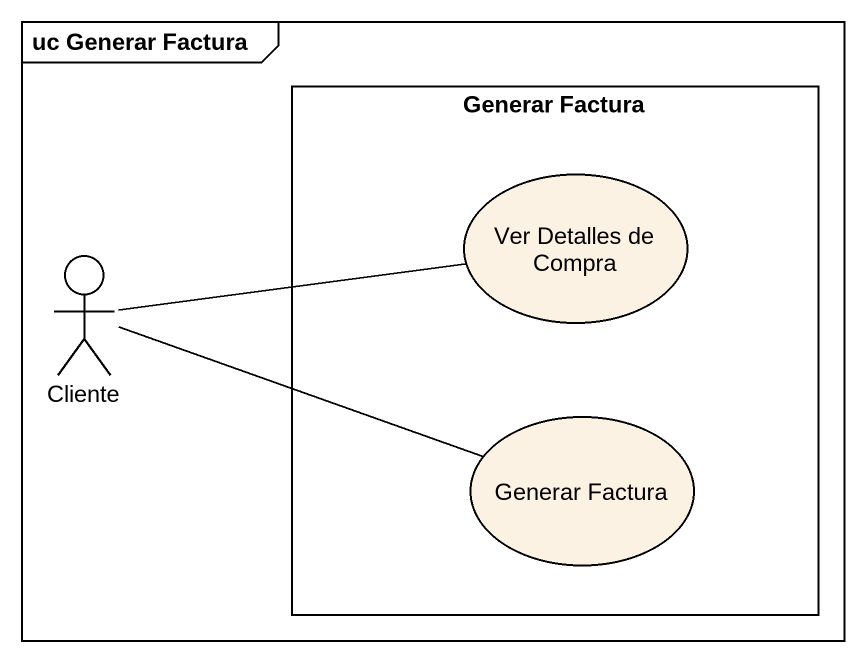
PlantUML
@startuml
mainframe uc Generar Factura
rectangle "Generar Factura" as Generar_Factura {
  usecase "Ver Detalles de Compra" as Ver_Detalles_de_Compra
  usecase "Generar Factura" as Generar_Factura_2
}
actor Cliente
Cliente -right- Ver_Detalles_de_Compra
Cliente -right- Generar_Factura_2
@enduml
